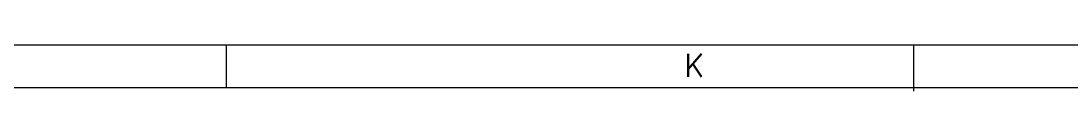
# Model space of a CAD drawing. Header units: millimetres. Extents: x 0 to 1188, y 0 to 841.
# Drawn here: x 882.7 to 995.7, y 0 to 5 of the extents above; entities that cross this region are included whole.
import ezdxf

# ---------------------------------------------------------------- set-up
doc = ezdxf.new("R2010")
doc.units = ezdxf.units.MM
doc.linetypes.add('SLD-Durchgehend', pattern=[0])
doc.styles.add('SLDTEXTSTYLE2', font='simplex_.ttf', dxfattribs={"width": 0.95})

msp = doc.modelspace()

# ---------------------------------------------------------------- linework, layer by layer
at = {"color": 7, "linetype": 'SLD-Durchgehend', "lineweight": 0}
for p, q in [((24.799, 5), (1183.799, 5)), ((904.799, 5), (904.799, 0.4)), ((978.799, 5), (978.799, 0)), ((0.399, 0.4), (1188.499, 0.4))]:
    msp.add_line(p, q, dxfattribs=at)

# ---------------------------------------------------------------- texts
at = {"color": 7, "linetype": 'Continuous', "lineweight": 0, "insert": (954.128, 4.036), "char_height": 2.5, "attachment_point": 1, "style": 'SLDTEXTSTYLE2'}
msp.add_mtext('K', dxfattribs=at)

doc.saveas('drawing.dxf')
